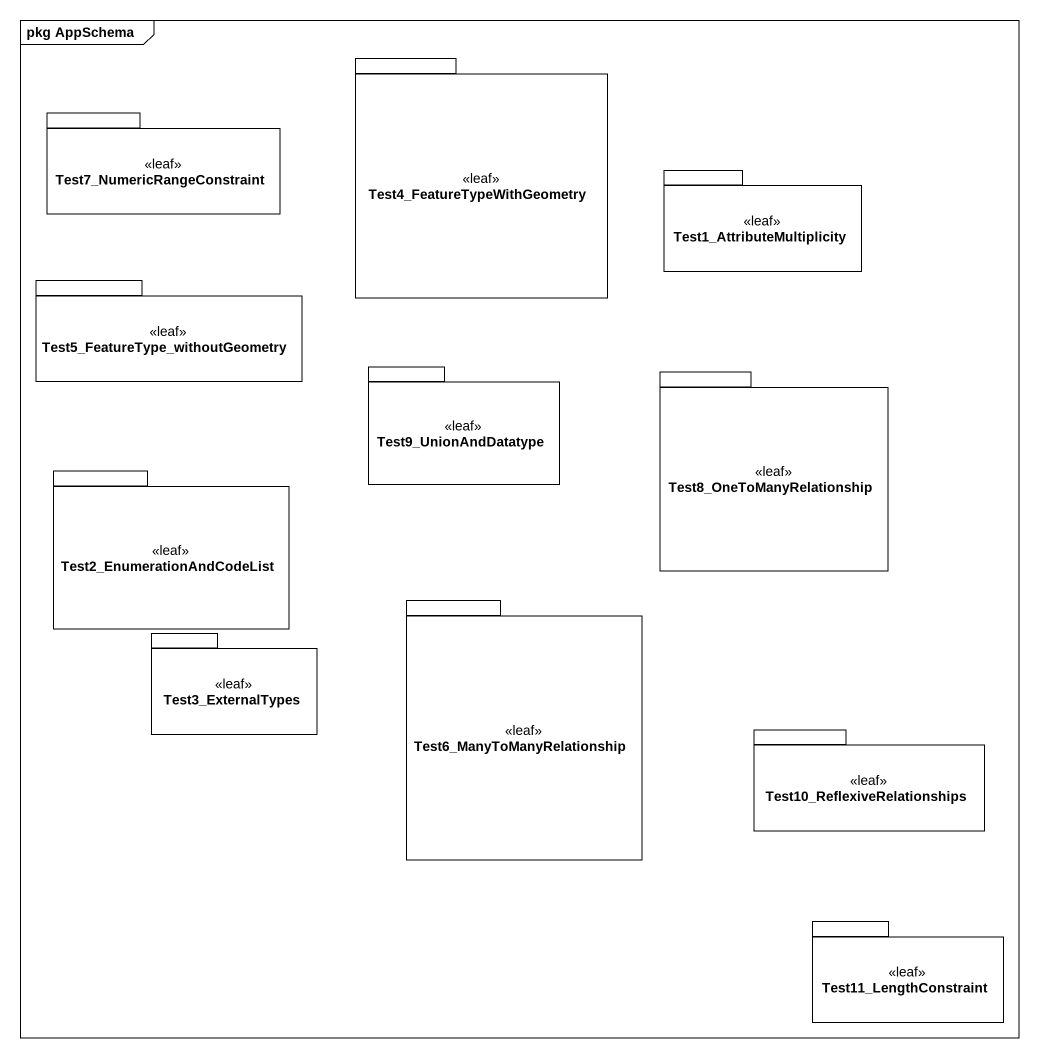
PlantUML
@startuml
mainframe pkg AppSchema
package "Test4_FeatureTypeWithGeometry" as Test4_FeatureTypeWithGeometr <<leaf>> {
}
package Test7_NumericRangeConstraint <<leaf>> {
}
package Test1_AttributeMultiplicity <<leaf>> {
}
package "Test5_FeatureType_withoutGeometry" as Test5_FeatureType <<leaf>> {
}
package Test9_UnionAndDatatype <<leaf>> {
}
package Test8_OneToManyRelationship <<leaf>> {
}
package Test2_EnumerationAndCodeList <<leaf>> {
}
package Test3_ExternalTypes <<leaf>> {
}
package Test6_ManyToManyRelationship <<leaf>> {
}
package "Test10_ReflexiveRelationships" as Test10_ReflexiveRelationship <<leaf>> {
}
package Test11_LengthConstraint <<leaf>> {
}
@enduml
